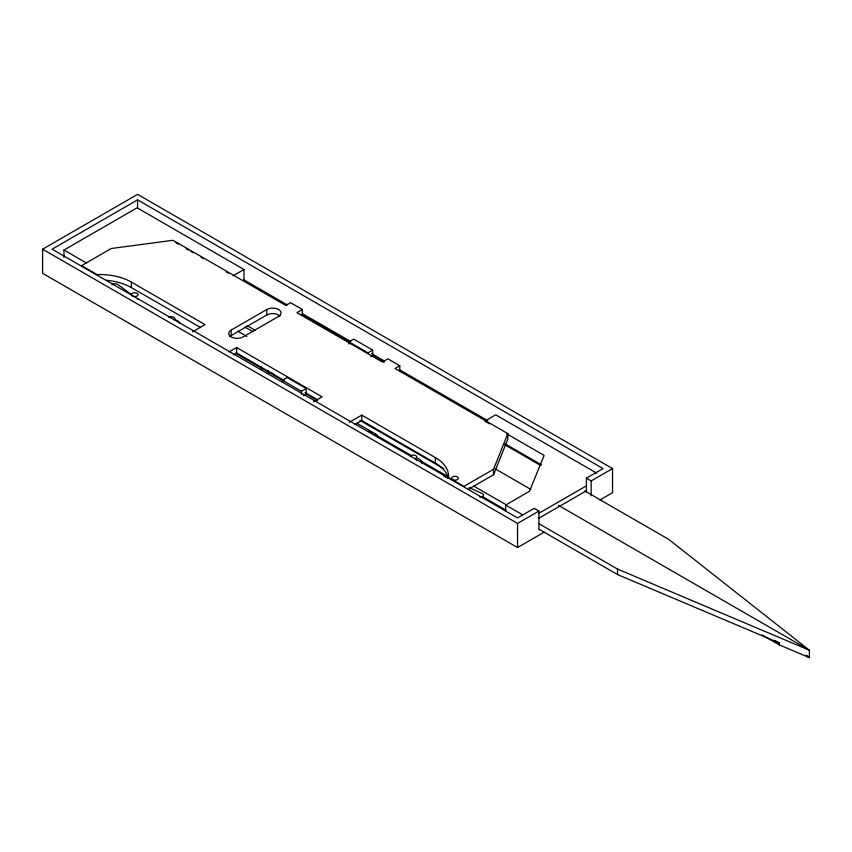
<?xml version="1.0" encoding="UTF-8"?>
<svg xmlns="http://www.w3.org/2000/svg" width="852" height="852" viewBox="0 0 852 852"><rect width="100%" height="100%" fill="white"/><g stroke="black" fill="none" stroke-linecap="round" stroke-linejoin="round"><path stroke-width="1.28" d="M468.44 489.24L493.564 474.745L493.564 469.26L507.813 433.604L395.008 368.49L399.758 365.742L399.758 371.227M493.564 474.745L507.813 439.089L507.813 433.604M543.864 532.351L517.547 547.538L42.6 273.332L42.6 249.199L137.587 194.362L612.535 468.568L612.535 492.701L599.946 499.964M586.41 491.838L586.41 478.164L603.035 468.568L137.587 199.847L52.1 249.199L517.547 517.931L534.172 508.335L538.922 511.072L538.922 529.72M63.975 257.336L63.975 250.03L137.119 207.803L243.981 269.498L243.981 280.468M233.054 275.803L243.981 269.498M192.531 331.833L205.034 324.612L131.41 282.108A44.868 25.911 0 0 0 96.979 274.568L81.547 265.654L111.229 248.518L172.977 240.296L285.771 305.421L290.521 302.673L302.396 309.532L302.396 315.016M231.158 330.097L266.772 309.532A8.392 4.846 0 0 1 278.647 309.532A8.392 4.846 0 0 1 278.647 316.39L243.022 336.955A8.392 4.846 0 0 1 231.158 336.955A8.392 4.846 0 0 1 231.158 330.097L231.158 335.582A8.392 4.846 0 0 0 229.816 336.583M231.158 335.582L266.772 315.016A8.392 4.846 0 0 1 279.978 316.017M229.06 351.865L236.611 347.51L322.109 396.862L313.472 401.846M302.396 309.532L296.933 312.684L382.42 362.036L387.884 358.884L399.758 365.742M233.373 354.858L236.611 352.994L284.493 380.631M235.493 353.165L301.448 391.249L306.198 388.501L306.198 393.986L317.69 400.621M384.199 362.249L372.686 355.593L372.686 350.108L367.936 352.856L301.874 314.718M303.344 395.637L306.198 393.986M370.79 356.69L372.686 355.593M349.267 422.315L361.759 415.105L435.383 457.599A44.868 25.911 0 0 1 448.44 477.482L463.882 486.396L493.564 469.26M354.943 424.52L361.759 420.579L435.383 463.083A44.868 25.911 0 0 1 448.014 477.503M484.777 421.133L495.694 414.828L596.815 473.201M505.673 511.136L505.673 505.044L529.422 491.327L544.14 455.405L506.471 433.657M42.6 249.199L517.547 523.416L538.922 511.072M586.41 478.164L591.16 480.911L612.535 468.568M538.56 513.468L586.559 485.757M538.709 518.325L586.41 490.784M539.327 523.916L617.519 569.072L809.4 650.236L809.4 657.637L779.197 644.857L761.922 634.889M539.327 529.401L617.519 574.557L779.197 642.941L779.197 644.857M443.892 476.247L448.674 478.409M469.026 487.589L482.189 493.521A3.355 1.938 0 0 1 483.212 495.811A3.355 1.938 0 0 1 479.655 496.972M372.686 350.108L353.687 339.149L348.937 341.886L348.937 344.08M243.587 279.69L287.358 304.963M302.343 313.611L350.726 341.545M371.461 353.516L384.135 360.833M399.119 369.48L487.823 420.696M175.97 242.841L178.249 244.162M186.247 248.773L188.526 250.094M190.805 251.415L193.095 252.735M201.083 257.347L203.372 258.667M226.206 271.852L228.485 273.162M485.917 421.793L489.346 423.774M505.257 443.924L541.67 464.947M504.373 444.51L540.019 465.096M584.866 490.986L668.82 539.454L809.4 650.236L558.539 505.396M247.101 325.592L255.174 330.257M495.246 468.856L530.924 489.453M244.801 327.008L252.874 331.662M805.949 655.646L809.4 657.637L806.386 655.263M774.596 640.278L779.197 642.941M237.612 331.077L246.824 336.402M106.436 280.297A44.868 25.911 0 0 1 131.41 287.593L200.433 327.445M306.198 388.501L287.199 377.532L282.449 380.28L282.449 382.473M359.927 420.345L443.881 468.813M473.776 486.077L505.971 504.672M63.975 250.03L86.584 263.087M505.673 505.044L522.638 514.832M305.005 392.474L317.551 399.716M356.754 423.178L377.436 435.116L377.436 437.406M369.129 431.144L372.58 433.135M374.88 434.467L411.676 455.713M420.877 461.017L448.471 476.95M482.977 496.876L505.971 510.156M131.506 294.6L117.768 284.451A3.355 1.938 0 0 0 112.006 284.919M617.519 569.072L617.519 574.557M591.16 480.911L591.16 495.832M517.547 523.416L517.547 547.538M435.383 457.599L435.383 463.083M361.759 415.105L361.759 420.579M301.448 391.249L301.448 394.54M268.433 370.812L268.433 373.006A52.952 30.565 0 0 1 273.247 373.495M266.772 309.532L266.772 315.016M261.308 366.701L261.308 368.895M236.611 347.51L236.611 352.994M137.587 199.847L137.587 208.548M131.41 282.108L131.41 287.593M417.373 458.216A8.392 4.846 0 0 1 421.559 463.605M416.234 460.091A5.037 2.907 0 0 1 417.214 460.602M137.385 298.945A3.355 1.938 0 0 1 137.832 299.382M173.925 319.532A8.392 4.846 0 0 1 179.687 323.057M168.856 317.508A3.355 1.938 0 0 1 173.563 317.146A3.355 1.938 0 0 1 174.191 319.862M410.238 456.321A3.355 1.938 0 0 1 415.669 455.586A3.355 1.938 0 0 1 414.786 458.77M452.945 479.772A3.355 1.938 0 0 0 458.333 478.505A3.355 1.938 0 0 0 453.754 476.438A3.355 1.938 0 0 0 452.945 479.772M132.72 296.208A3.355 1.938 0 0 0 138.067 294.888A3.355 1.938 0 0 0 133.423 292.875A3.355 1.938 0 0 0 132.72 296.208"/></g></svg>
